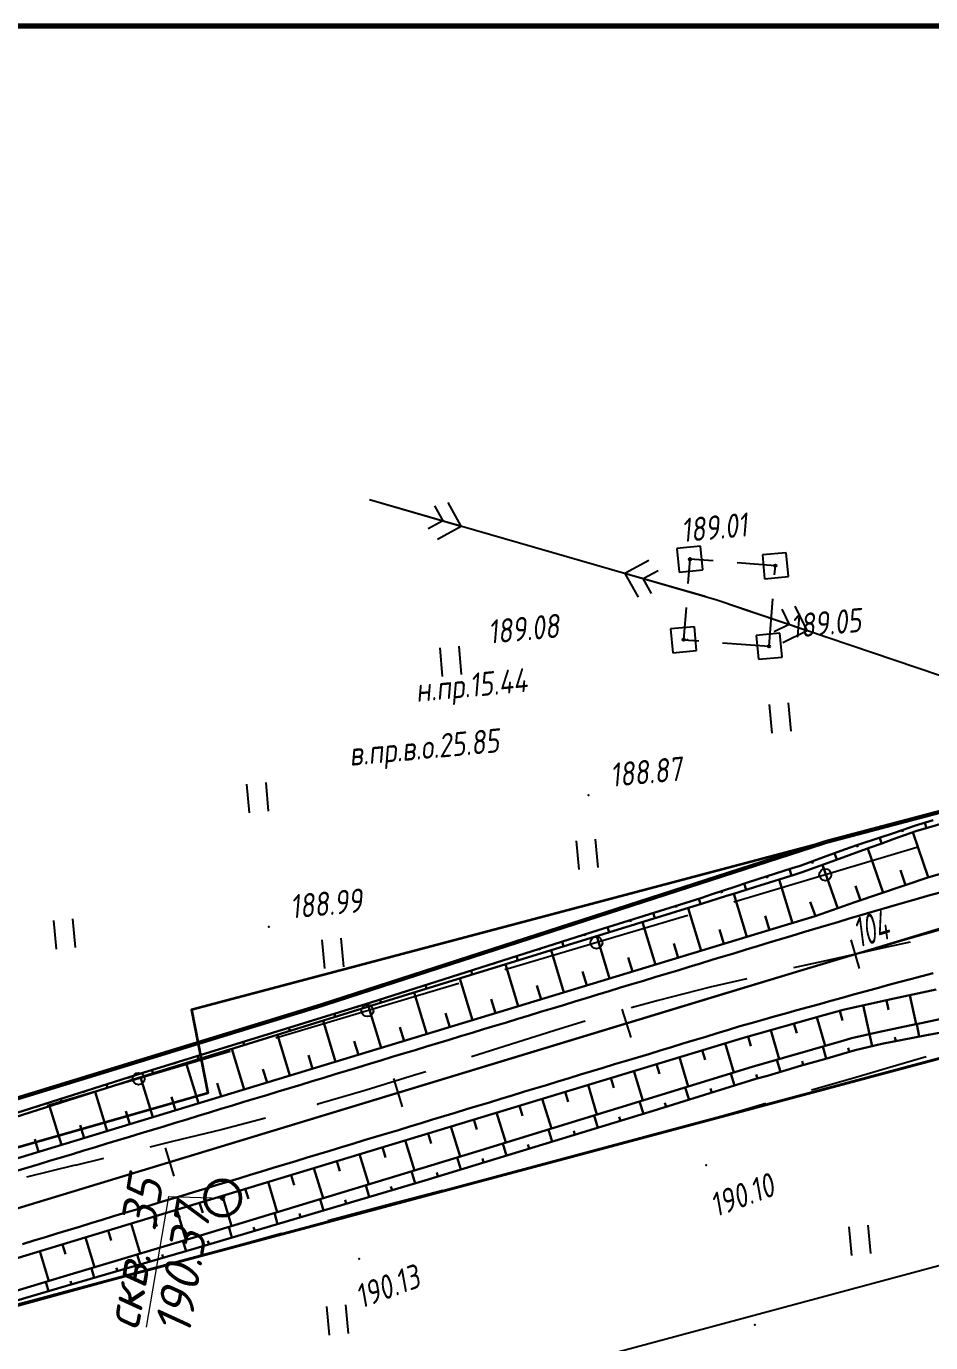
# Paper-space layout 'Лист3' of a CAD drawing. Header units: millimetres. Extents: x -693 to 409, y -3 to 286.
# Drawn here: x -445.8 to -370, y 176.1 to 286.4 of the extents above; entities that cross this region are included whole.
import ezdxf

# ---------------------------------------------------------------- set-up
doc = ezdxf.new("R2010")
doc.units = ezdxf.units.MM
doc.linetypes.add('CONTI', pattern=[0])
for name, color, linetype, lineweight in [('10', 1, 'Continuous', 35), ('геология', 7, 'Continuous', 20), ('КОПИЯ_ОСЬ_13_ОТКОСЫ', 7, 'Continuous', 30), ('КОПИЯ_ОСЬ_ГРАНИЦЫ_ПОЛОС', 7, 'Continuous', 30), ('ОСЬ_ВЕРХ_ПОКРЫТИЯ_ГРАНИЦЫ_ПОЛОС', 7, 'Continuous', 30), ('ОСЬ_ВЕРХ_ПОКРЫТИЯ_ОСЬ', 1, 'Continuous', 30)]:
    doc.layers.add(name, color=color, linetype=linetype, lineweight=lineweight)
for name, color, linetype in [('_Оформление', 7, 'Continuous'), ('_Ростелеком', 6, 'Continuous'), ('NAD_MDEFAULT', 7, 'CONTI'), ('PI_OTDEFAULT', 172, 'CONTI'), ('PI_TTDEFAULT', 5, 'CONTI'), ('PLN_O', 7, 'CONTI'), ('SIT_LDEFAULT', 7, 'CONTI'), ('USLZNDEFAULT', 7, 'CONTI'), ('ZAPSKDEFAULT', 7, 'CONTI'), ('КОПИЯ_ОСЬ_ТАНГЕНСЫ', 1, 'Continuous'), ('ОСЬ_ВЕРХ_ПОКРЫТИЯ_ПИКЕТЫ', 1, 'Continuous')]:
    doc.layers.add(name, color=color, linetype=linetype)
doc.styles.add('eskd', font='isocpeur.ttf', dxfattribs={"width": 1.2, "height": 2})
doc.styles.get("Standard").update_dxf_attribs({"font": 'isocpeui.ttf'})
doc.styles.add('ГОСТ', font='isocpeur.ttf', dxfattribs={"height": 4})
doc.linetypes.add('Связь', pattern='A,12.5,[130,ltypeshp.shx,S=1,R=-30,X=0,Y=0.9],1,[130,ltypeshp.shx,S=1,R=-30,X=0,Y=0.9],1,[130,ltypeshp.shx,S=1,R=-30,X=0,Y=0.9],4.5', length=19)

# ---------------------------------------------------------------- blocks, each defined once
blk = doc.blocks.new('BL_2011')
at = {"color": 0}
for p, q in [((0, 0), (0, 2.4)), ((1.6, 0), (1.6, 2.4))]:
    blk.add_line(p, q, dxfattribs=at)
blk = doc.blocks.new('BL_27')
at = {"color": 0}
for p, q in [((1, 1), (-1, 1)), ((-1, 1), (-1, -1)), ((1, -1), (1, 1)), ((-1, -1), (1, -1))]:
    blk.add_line(p, q, dxfattribs=at)
blk.add_circle((0, 0), 0.1, dxfattribs=at)

psp = doc.layouts.new('Лист3')

# ---------------------------------------------------------------- linework, layer by layer
at = {"layer": '10'}
for points in [[(-160.16, 232.22), (-174.74, 234.68), (-188.87, 236.2), (-222.42, 239.78), (-238.99, 241.72), (-337.7, 228.96), (-337.7, 228.96), (-431.94, 204.04), (-430.59, 197.06), (-493.6, 179.03), (-507.74, 174.16), (-636.43, 129.9), (-647.6, 127.08)], [(149.14, 180.8), (125.99, 184.91), (69.15, 185.87), (64.3, 176.26), (18.47, 176.69), (-30.26, 184.27), (-35.74, 185.58), (-31.8, 194.53), (-58.93, 198.35), (-119.35, 211.27), (-201.84, 226.09), (-280.84, 216.56), (-283.78, 216.75), (-328.89, 210.76), (-490.21, 167.63), (-494.9, 166.01), (-633.15, 118.2), (-643.51, 112.42)], [(-643.51, 112.42), (-633.15, 118.2), (-494.9, 166.01), (-490.21, 167.63), (-328.89, 210.76), (-283.78, 216.75), (-280.84, 216.56), (-201.84, 226.09), (-119.35, 211.27)]]:
    psp.add_lwpolyline(points, dxfattribs=at)
at = {"layer": '_Оформление', "lineweight": 70, "ltscale": 200}
psp.add_lwpolyline([(409.41, 286.44), (-693.39, 286.44), (-693.39, 0.56), (409.41, 0.56)], close=True, dxfattribs=at)
at = {"layer": '_Ростелеком', "color": 5, "linetype": 'Связь', "const_width": 0.35}
psp.add_lwpolyline([(-160.16, 232.22), (-174.73, 234.76), (-188.87, 236.2), (-209.41, 238.39), (-239.01, 240.92), (-267.19, 237.49), (-292.24, 234.22), (-317.71, 231.22), (-317.71, 231.22), (-337.7, 228.96), (-378.78, 218.1), (-421.18, 204.38), (-458.09, 193.07), (-493.7, 180.87), (-542.37, 165.52), (-580.84, 152.17), (-622.46, 137.6), (-645.75, 129.83), (-648.2, 129.22)], dxfattribs=at)
at = {"layer": 'PI_TTDEFAULT', "color": 5}
for p in [(-390.2, 241.79, 189.01), (-390.41, 235.02, 189.08), (-383.56, 234.49, 189.05), (-398.68, 222.02, 188.87), (-425.48, 210.99, 188.99), (-421.36, 196.13, 190.29), (-388.83, 191.01, 190.1), (-417.89, 183.17, 190.13), (-384.75, 177.65, 190.42)]:
    psp.add_point(p, dxfattribs=at)
at = {"layer": 'PLN_O'}
for p, q in [((-371.19, 217.62), (-386.53, 213.06)), ((-390.37, 211.93), (-405.7, 207.37)), ((-409.54, 206.23), (-424.87, 201.67)), ((-428.71, 200.54), (-444.04, 195.98))]:
    psp.add_line(p, q, dxfattribs=at)
for centre in [(-378.86, 215.35), (-398.03, 209.65), (-417.21, 203.96), (-436.38, 198.26)]:
    psp.add_circle(centre, 0.5, dxfattribs=at)
at = {"layer": 'SIT_LDEFAULT', "color": 7}
for p, q in [((-417.05, 246.78), (-387.95, 238.38)), ((-416.09, 246.5), (-409.36, 244.57)), ((-411.58, 246.25), (-410.9, 245)), ((-409.36, 244.57), (-410.45, 246.54)), ((-410.9, 245), (-412.13, 244.32)), ((-411.35, 243.47), (-409.36, 244.57)), ((-393.65, 241.69), (-395.64, 240.59)), ((-390.2, 241.79), (-390.36, 239.76)), ((-388.25, 241.64), (-390.2, 241.79)), ((-388.91, 238.65), (-395.64, 240.59)), ((-395.64, 240.59), (-394.54, 238.62)), ((-394.1, 240.16), (-392.86, 240.84)), ((-383.03, 241.24), (-386.25, 241.49)), ((-383.1, 240.47), (-383.03, 241.24)), ((-393.42, 238.91), (-394.1, 240.16)), ((-387.95, 238.38), (-244.2, 189.77)), ((-383.56, 234.49), (-383.25, 238.47)), ((-390.51, 237.75), (-390.73, 235.04)), ((-387, 238.05), (-380.37, 235.82)), ((-382.51, 237.6), (-381.89, 236.33)), ((-380.37, 235.82), (-381.37, 237.85)), ((-381.89, 236.33), (-383.15, 235.7)), ((-390.73, 235.04), (-389.46, 234.95)), ((-382.4, 234.82), (-380.37, 235.82)), ((-387.46, 234.79), (-383.56, 234.49)), ((-371.75, 209.7), (-373.96, 209.22)), ((-373.96, 209.22), (-378.82, 208.14)), ((-378.82, 208.14), (-381.53, 207.54)), ((-385.43, 206.64), (-388.49, 205.92)), ((-388.49, 205.92), (-392.86, 204.81)), ((-392.86, 204.81), (-395.12, 204.19)), ((-398.96, 203.07), (-401.06, 202.44)), ((-401.06, 202.44), (-405.13, 201.16)), ((-405.14, 201.15), (-408.5, 200.08)), ((-372.21, 199.6), (-370.41, 200.13)), ((-413.26, 198.55), (-417.31, 197.3)), ((-412.31, 198.85), (-413.26, 198.55)), ((-376.78, 198.26), (-372.21, 199.6)), ((-380, 197.32), (-376.78, 198.26)), ((-417.31, 197.3), (-421.36, 196.13)), ((-390.17, 194.4), (-385.91, 195.6)), ((-385.91, 195.6), (-383.84, 196.2)), ((-425.74, 194.95), (-429.47, 193.99)), ((-393.47, 193.5), (-390.17, 194.4)), ((-429.47, 193.99), (-433.55, 192.99)), ((-433.55, 192.99), (-435.45, 192.52)), ((-402.46, 191.11), (-398.36, 192.18)), ((-398.36, 192.18), (-397.33, 192.46)), ((-441.7, 191.01), (-445.78, 190.01)), ((-439.33, 191.58), (-441.7, 191)), ((-406.56, 190.05), (-402.46, 191.11)), ((-407.01, 189.94), (-406.56, 190.05)), ((-414.76, 187.91), (-410.88, 188.93)), ((-418.85, 186.82), (-414.76, 187.91)), ((-420.53, 186.37), (-418.85, 186.82)), ((-427.13, 184.57), (-424.4, 185.31)), ((-416.82, 169.86), (-357.29, 185.85)), ((-431.32, 183.42), (-427.13, 184.57)), ((-434.05, 182.67), (-431.32, 183.42)), ((-443.88, 179.96), (-439.71, 181.11)), ((-439.71, 181.11), (-437.9, 181.61)), ((-447.54, 178.95), (-443.88, 179.96))]:
    psp.add_line(p, q, dxfattribs=at)
at = {"layer": 'геология', "color": 1, "linetype": 'Continuous'}
for p, q in [((-435.72, 177.45), (-433.84, 188.38)), ((-433.84, 188.38), (-429.39, 188.24))]:
    psp.add_line(p, q, dxfattribs=at)
at = {"layer": 'геология', "color": 1, "linetype": 'Continuous', "lineweight": 50}
for radius in [1.5, 0.103]:
    psp.add_circle((-429.34, 188.26), radius, dxfattribs=at)
at = {"layer": 'КОПИЯ_ОСЬ_13_ОТКОСЫ'}
for points in [[(-456.01, 192.42), (-436.03, 198.75), (-416.92, 204.65), (-397.87, 210.72), (-389.27, 213.4), (-388.32, 213.71), (-387.37, 214.03), (-386.42, 214.34), (-385.47, 214.67), (-384.52, 214.99), (-381.64, 215.9), (-380.96, 216.11), (-378.78, 216.91), (-377.16, 217.5), (-376.2, 217.84), (-374.27, 218.46), (-373.31, 218.79), (-372.34, 219.12), (-371.38, 219.45), (-369.82, 219.92)], [(-446.71, 195.03), (-435.95, 198.46), (-416.85, 204.4), (-389.13, 212.94), (-387.22, 213.55), (-386.27, 213.84), (-385.31, 214.14), (-384.35, 214.44), (-381.47, 215.35), (-380.8, 215.56), (-378.62, 216.36), (-375.09, 217.63), (-374.13, 217.98), (-373.18, 218.33), (-371.26, 219.01), (-366.26, 220.46)], [(-446.71, 195.03), (-435.95, 198.46), (-416.85, 204.4), (-389.13, 212.94), (-387.22, 213.55), (-386.27, 213.84), (-385.31, 214.14), (-384.35, 214.44), (-381.47, 215.35), (-380.8, 215.56), (-378.62, 216.36), (-375.09, 217.63), (-374.13, 217.98), (-373.18, 218.33), (-371.26, 219.01), (-366.26, 220.46)], [(-370.51, 219.71), (-370.37, 219.26)], [(-374.3, 218.45), (-374.14, 217.97)], [(-372.41, 219.1), (-372.35, 218.94)], [(-370.24, 215.14), (-371.53, 218.91)], [(-376.2, 217.83), (-376.14, 217.65)], [(-374.02, 213.84), (-375.3, 217.56)], [(-454.07, 189.31), (-382.29, 211.09), (-379.7, 211.87), (-376.37, 213.04), (-370.17, 215.16), (-365.2, 216.53)], [(-379.96, 216.48), (-379.9, 216.3)], [(-377.8, 212.53), (-379.09, 216.18)], [(-378.09, 217.16), (-377.89, 216.62)], [(-383.76, 215.23), (-383.71, 215.05)], [(-381.86, 215.83), (-381.68, 215.28)], [(-372.13, 214.49), (-372.56, 215.73)], [(-385.66, 214.61), (-385.48, 214.09)], [(-381.61, 211.3), (-382.71, 214.96)], [(-375.92, 213.19), (-376.33, 214.41)], [(-389.46, 213.35), (-389.32, 212.88)], [(-387.56, 213.96), (-387.51, 213.81)], [(-385.43, 210.14), (-386.53, 213.76)], [(-379.69, 211.87), (-380.11, 213.07)], [(-393.28, 212.15), (-393.14, 211.7)], [(-391.37, 212.75), (-391.32, 212.6)], [(-389.26, 208.97), (-390.35, 212.56)], [(-383.52, 210.72), (-383.89, 211.92)], [(-397.1, 210.96), (-396.96, 210.53)], [(-395.19, 211.56), (-395.14, 211.41)], [(-393.09, 207.81), (-394.17, 211.39)], [(-387.35, 209.56), (-387.71, 210.75)], [(-400.91, 209.75), (-400.78, 209.35)], [(-399, 210.36), (-398.96, 210.22)], [(-396.92, 206.65), (-398, 210.21)], [(-391.18, 208.39), (-391.54, 209.58)], [(-404.72, 208.54), (-404.6, 208.17)], [(-402.82, 209.14), (-402.78, 209.02)], [(-400.75, 205.49), (-401.82, 209.03)], [(-406.63, 207.93), (-406.59, 207.82)], [(-404.57, 204.33), (-405.64, 207.85)], [(-395, 207.23), (-395.36, 208.42)], [(-410.44, 206.72), (-410.41, 206.62)], [(-408.4, 203.17), (-409.46, 206.67)], [(-408.53, 207.32), (-408.43, 206.99)], [(-398.83, 206.07), (-399.19, 207.25)], [(-451.74, 181.65), (-385.72, 201.69), (-378.99, 203.58), (-377.36, 204.03), (-373.47, 204.89), (-369.57, 205.73)], [(-414.25, 205.5), (-414.22, 205.42)], [(-412.23, 202), (-413.29, 205.49)], [(-412.34, 206.11), (-412.25, 205.81)], [(-402.66, 204.91), (-403.02, 206.08)], [(-371.77, 205.26), (-371.25, 202.83)], [(-418.06, 204.3), (-418.04, 204.21)], [(-416.06, 200.84), (-417.11, 204.32)], [(-416.16, 204.9), (-416.07, 204.64)], [(-406.49, 203.75), (-406.84, 204.92)], [(-375.68, 204.41), (-375.15, 202)], [(-373.73, 204.84), (-373.55, 204.03)], [(-450.07, 179.46), (-442.66, 181.68), (-431.84, 184.94), (-408.4, 192.06), (-384.98, 199.26), (-377.31, 201.46), (-376.65, 201.65), (-374.42, 202.17), (-371.79, 202.72), (-370.82, 202.92), (-368.88, 203.32)], [(-450.07, 179.46), (-442.66, 181.68), (-431.84, 184.94), (-408.4, 192.06), (-384.98, 199.26), (-377.31, 201.46), (-376.65, 201.65), (-374.42, 202.17), (-371.79, 202.72), (-370.82, 202.92), (-368.88, 203.32)], [(-421.89, 203.12), (-421.86, 203.03)], [(-419.88, 199.68), (-420.93, 203.13)], [(-419.98, 203.71), (-419.9, 203.45)], [(-410.31, 202.59), (-410.67, 203.75)], [(-379.56, 203.42), (-378.88, 201.01)], [(-377.63, 203.96), (-377.41, 203.15)], [(-450.77, 178.46), (-442.43, 180.92), (-431.57, 184.06), (-412.39, 189.73), (-393.27, 195.57), (-384.67, 198.24), (-383.71, 198.51), (-380.84, 199.36), (-378.92, 199.91), (-377.02, 200.46), (-376.35, 200.65), (-374.12, 201.18), (-370.52, 201.88), (-368.09, 202.34)], [(-425.71, 201.94), (-425.68, 201.85)], [(-423.71, 198.52), (-424.75, 201.94)], [(-423.8, 202.53), (-423.72, 202.26)], [(-414.14, 201.42), (-414.49, 202.58)], [(-383.41, 202.34), (-382.72, 199.91)], [(-381.48, 202.88), (-381.25, 202.07)], [(-374.92, 200.99), (-375.15, 202)], [(-371, 201.79), (-371.2, 202.84)], [(-429.53, 200.76), (-429.5, 200.67)], [(-427.54, 197.36), (-428.57, 200.75)], [(-427.62, 201.35), (-427.54, 201.08)], [(-417.97, 200.26), (-418.32, 201.41)], [(-387.25, 201.23), (-386.51, 198.79)], [(-385.33, 201.8), (-385.1, 200.98)], [(-378.78, 199.95), (-379.07, 200.95)], [(-376.86, 200.51), (-376.95, 200.84)], [(-372.96, 201.4), (-373.03, 201.74)], [(-431.44, 200.17), (-431.35, 199.89)], [(-421.8, 199.1), (-422.14, 200.24)], [(-391.08, 200.07), (-390.33, 197.61)], [(-389.16, 200.65), (-388.91, 199.83)], [(-382.62, 198.83), (-382.92, 199.85)], [(-380.7, 199.4), (-380.8, 199.74)], [(-435.26, 198.99), (-435.17, 198.7)], [(-433.35, 199.58), (-433.32, 199.48)], [(-431.37, 196.2), (-432.39, 199.57)], [(-425.62, 197.94), (-425.97, 199.07)], [(-394.9, 198.91), (-394.15, 196.43)], [(-392.99, 199.49), (-392.74, 198.66)], [(-386.45, 197.69), (-386.77, 198.71)], [(-384.54, 198.28), (-384.64, 198.62)], [(-439.08, 197.79), (-438.99, 197.49)], [(-437.17, 198.39), (-437.14, 198.29)], [(-435.19, 195.03), (-436.21, 198.38)], [(-429.45, 196.78), (-429.79, 197.9)], [(-398.73, 197.74), (-397.98, 195.25)], [(-396.82, 198.32), (-396.57, 197.49)], [(-390.27, 196.5), (-390.59, 197.53)], [(-388.36, 197.09), (-388.47, 197.43)], [(-442.89, 196.58), (-442.8, 196.28)], [(-440.98, 197.18), (-440.95, 197.08)], [(-439.02, 193.87), (-440.02, 197.16)], [(-433.28, 195.61), (-433.62, 196.73)], [(-402.56, 196.58), (-401.8, 194.08)], [(-400.65, 197.16), (-400.39, 196.33)], [(-394.09, 195.32), (-394.41, 196.35)], [(-444.8, 195.97), (-444.77, 195.87)], [(-442.85, 192.71), (-443.83, 195.95)], [(-437.11, 194.45), (-437.44, 195.55)], [(-406.39, 195.42), (-405.62, 192.91)], [(-404.47, 196), (-404.22, 195.16)], [(-392.18, 195.91), (-392.29, 196.25)], [(-440.93, 193.29), (-441.26, 194.37)], [(-410.22, 194.26), (-409.45, 191.74)], [(-408.3, 194.84), (-408.05, 194)], [(-397.92, 194.15), (-398.23, 195.17)], [(-396, 194.73), (-396.11, 195.07)], [(-444.76, 192.13), (-445.08, 193.19)], [(-414.04, 193.1), (-413.28, 190.57)], [(-412.13, 193.68), (-411.87, 192.84)], [(-401.74, 192.98), (-402.05, 194)], [(-399.83, 193.56), (-399.93, 193.9)], [(-417.87, 191.93), (-417.1, 189.4)], [(-415.96, 192.52), (-415.7, 191.67)], [(-405.57, 191.81), (-405.88, 192.83)], [(-403.66, 192.4), (-403.76, 192.74)], [(-419.78, 191.35), (-419.53, 190.51)], [(-409.39, 190.64), (-409.7, 191.66)], [(-407.48, 191.23), (-407.58, 191.57)], [(-423.61, 190.19), (-423.36, 189.35)], [(-421.7, 190.77), (-420.93, 188.24)], [(-413.22, 189.48), (-413.52, 190.5)], [(-411.31, 190.06), (-411.41, 190.4)], [(-427.44, 189.03), (-427.18, 188.19)], [(-425.53, 189.61), (-424.76, 187.08)], [(-417.06, 188.35), (-417.35, 189.33)], [(-415.14, 188.92), (-415.24, 189.24)], [(-431.27, 187.87), (-431.01, 187.03)], [(-429.35, 188.45), (-428.59, 185.92)], [(-420.89, 187.22), (-421.17, 188.17)], [(-418.98, 187.78), (-419.07, 188.1)], [(-435.09, 186.71), (-434.84, 185.87)], [(-433.18, 187.29), (-432.41, 184.76)], [(-424.73, 186.08), (-425, 187.01)], [(-422.81, 186.65), (-422.9, 186.96)], [(-438.92, 185.54), (-438.67, 184.71)], [(-437.01, 186.12), (-436.24, 183.61)], [(-428.57, 184.95), (-428.83, 185.85)], [(-426.65, 185.52), (-426.74, 185.82)], [(-442.75, 184.38), (-442.5, 183.55)], [(-440.84, 184.96), (-440.07, 182.46)], [(-432.4, 183.82), (-432.66, 184.69)], [(-430.48, 184.38), (-430.57, 184.67)], [(-444.66, 183.8), (-443.91, 181.31)], [(-436.25, 182.71), (-436.49, 183.54)], [(-434.32, 183.26), (-434.4, 183.54)], [(-440.09, 181.59), (-440.32, 182.39)], [(-438.17, 182.15), (-438.24, 182.41)], [(-443.93, 180.47), (-444.15, 181.23)], [(-442.01, 181.04), (-442.08, 181.29)]]:
    psp.add_lwpolyline(points, dxfattribs=at)
at = {"layer": 'КОПИЯ_ОСЬ_ГРАНИЦЫ_ПОЛОС'}
psp.add_lwpolyline([(-369.13, 213.9), (-370.09, 213.63), (-371.06, 213.35), (-372.03, 213.08), (-372.99, 212.8), (-373.96, 212.52), (-374.92, 212.24), (-375.89, 211.95), (-376.85, 211.67), (-377.81, 211.39), (-378.77, 211.1), (-379.73, 210.81), (-380.69, 210.53), (-381.65, 210.24), (-382.61, 209.95), (-383.57, 209.66), (-384.53, 209.37), (-385.49, 209.08), (-386.44, 208.79), (-387.4, 208.5), (-388.36, 208.21), (-389.31, 207.92), (-390.27, 207.63), (-391.22, 207.34), (-392.18, 207.05), (-393.14, 206.76), (-394.09, 206.47), (-395.05, 206.18), (-396.01, 205.89), (-396.96, 205.6), (-397.92, 205.31), (-398.88, 205.02), (-399.83, 204.73), (-400.79, 204.43), (-401.74, 204.14), (-402.7, 203.85), (-403.66, 203.56), (-404.61, 203.27), (-405.57, 202.98), (-406.53, 202.69), (-407.48, 202.4), (-408.44, 202.11), (-409.4, 201.82), (-410.35, 201.53), (-411.31, 201.24), (-412.27, 200.95), (-413.22, 200.66), (-414.18, 200.37), (-415.13, 200.08), (-416.09, 199.79), (-417.05, 199.5), (-418, 199.21), (-418.96, 198.92), (-419.92, 198.63), (-420.87, 198.34), (-421.83, 198.05), (-422.79, 197.76), (-423.74, 197.47), (-424.7, 197.18), (-425.65, 196.89), (-426.61, 196.6), (-427.57, 196.31), (-428.52, 196.02), (-429.48, 195.73), (-430.44, 195.43), (-431.39, 195.14), (-432.35, 194.85), (-433.31, 194.56), (-434.26, 194.27), (-435.22, 193.98), (-436.17, 193.69), (-437.13, 193.4), (-438.09, 193.11), (-439.04, 192.82), (-440, 192.53), (-440.96, 192.24), (-441.91, 191.95), (-442.87, 191.66), (-443.83, 191.37), (-444.78, 191.08), (-445.74, 190.79), (-446.69, 190.5)], dxfattribs=at)
at = {"layer": 'КОПИЯ_ОСЬ_ТАНГЕНСЫ'}
psp.add_line((-496.77, 172.16), (-348.38, 217.21), dxfattribs=at)
at = {"layer": 'ОСЬ_ВЕРХ_ПОКРЫТИЯ_ГРАНИЦЫ_ПОЛОС'}
for points in [[(-454.07, 189.31), (-382.29, 211.09), (-379.7, 211.87), (-376.37, 213.04), (-370.17, 215.16), (-365.2, 216.53)], [(-369.83, 207.11), (-370.78, 206.86), (-371.73, 206.6), (-372.69, 206.35), (-373.64, 206.09), (-374.59, 205.83), (-375.54, 205.57), (-376.49, 205.31), (-377.44, 205.05), (-378.39, 204.79), (-379.34, 204.52), (-380.3, 204.26), (-381.25, 203.99), (-382.2, 203.72), (-383.15, 203.46), (-384.1, 203.19), (-385.06, 202.92), (-386.01, 202.65), (-386.96, 202.36), (-387.92, 202.07), (-388.87, 201.78), (-389.83, 201.49), (-390.78, 201.2), (-391.73, 200.91), (-392.69, 200.62), (-393.64, 200.33), (-394.59, 200.04), (-395.55, 199.76), (-396.5, 199.47), (-397.46, 199.18), (-398.41, 198.89), (-399.36, 198.6), (-400.32, 198.31), (-401.27, 198.02), (-402.22, 197.73), (-403.18, 197.44), (-404.13, 197.15), (-405.09, 196.86), (-406.04, 196.57), (-406.99, 196.28), (-407.95, 195.99), (-408.9, 195.7), (-409.86, 195.41), (-410.81, 195.12), (-411.76, 194.83), (-412.72, 194.54), (-413.67, 194.25), (-414.62, 193.96), (-415.58, 193.67), (-416.53, 193.39), (-417.49, 193.1), (-418.44, 192.81), (-419.39, 192.52), (-420.35, 192.23), (-421.3, 191.94), (-422.25, 191.65), (-423.21, 191.36), (-424.16, 191.07), (-425.12, 190.78), (-426.07, 190.49), (-427.02, 190.2), (-427.98, 189.91), (-428.93, 189.62), (-429.89, 189.33), (-430.84, 189.04), (-431.79, 188.75), (-432.75, 188.46), (-433.7, 188.17), (-434.65, 187.88), (-435.61, 187.59), (-436.56, 187.3), (-437.52, 187.02), (-438.47, 186.73), (-439.42, 186.44), (-440.38, 186.15), (-441.33, 185.86), (-442.28, 185.57), (-443.24, 185.28), (-444.19, 184.99), (-445.15, 184.7), (-446.1, 184.41)], [(-451.74, 181.65), (-385.72, 201.69), (-378.99, 203.58), (-377.36, 204.03), (-373.47, 204.89), (-369.57, 205.73)]]:
    psp.add_lwpolyline(points, dxfattribs=at)
at = {"layer": 'ОСЬ_ВЕРХ_ПОКРЫТИЯ_ОСЬ'}
psp.add_lwpolyline([(-452.2, 185.69), (-387.18, 205.43), (-387.18, 205.43), (-380.7, 207.39), (-377.92, 208.23), (-376.06, 208.78), (-374.2, 209.32), (-372.35, 209.86), (-370.49, 210.4), (-368.62, 210.92)], dxfattribs=at)
at = {"layer": 'ОСЬ_ВЕРХ_ПОКРЫТИЯ_ПИКЕТЫ'}
for p, q in [((-375.99, 207.49), (-376.7, 209.89)), ((-375.99, 207.49), (-376.7, 209.89)), ((-395.13, 201.71), (-395.86, 204.1)), ((-414.27, 195.9), (-414.99, 198.29)), ((-433.41, 190.09), (-434.13, 192.48))]:
    psp.add_line(p, q, dxfattribs=at)

# ---------------------------------------------------------------- block references
at = {"layer": 'USLZNDEFAULT', "color": 7, "rotation": 5.244115039693725}
for p in [(-390.2, 241.79), (-383.03, 241.24), (-390.73, 235.04), (-383.56, 234.49)]:
    psp.add_blockref('BL_27', p, dxfattribs=at)
at = {"layer": 'ZAPSKDEFAULT', "color": 7, "rotation": 5.244115039693725}
for p in [(-410.91, 231.97), (-383.31, 227.22), (-427.08, 220.54), (-399.48, 215.8), (-443.25, 209.12), (-420.77, 207.5), (-376.63, 183.46), (-420.4, 176.78)]:
    psp.add_blockref('BL_2011', p, dxfattribs=at)

# ---------------------------------------------------------------- texts
at = {"layer": 'NAD_MDEFAULT', "color": 7, "style": 'eskd', "oblique": 10, "width": 0.8}
for s, p in [('н.пр.15.44', (-413.09, 229.82)), ('в.пр.в.о.25.85', (-418.66, 224.47))]:
    psp.add_text(s, height=2, rotation=5.2441, dxfattribs=at).set_placement(p)
at = {"layer": 'PI_OTDEFAULT', "color": 172, "style": 'eskd', "oblique": 10, "width": 0.8}
for s, rotation, p in [('189.01', 5.2441, (-390.85, 243.2)), ('189.08', 5.2441, (-407.02, 234.69)), ('189.05', 5.2441, (-381.67, 235.17)), ('188.87', 5.2441, (-396.79, 222.7)), ('188.99', 5.2441, (-423.6, 211.67)), ('190.10', 20.2441, (-388.04, 186.63)), ('190.13', 20.2441, (-417.76, 178.97))]:
    psp.add_text(s, height=2, rotation=rotation, dxfattribs=at).set_placement(p)
at = {"layer": 'геология', "color": 1, "style": 'ГОСТ', "oblique": 15}
for s, p in [('скв. 35', (-436.4, 177.06)), ('190.37', (-432.12, 176.61))]:
    psp.add_text(s, height=3, rotation=80.3441, dxfattribs=at).set_placement(p)
at = {"layer": 'ОСЬ_ВЕРХ_ПОКРЫТИЯ_ПИКЕТЫ', "width": 0.6}
psp.add_text('104', height=2.5, rotation=16.4793, dxfattribs=at).set_placement((-376.09, 209.21))

doc.saveas('drawing.dxf')
